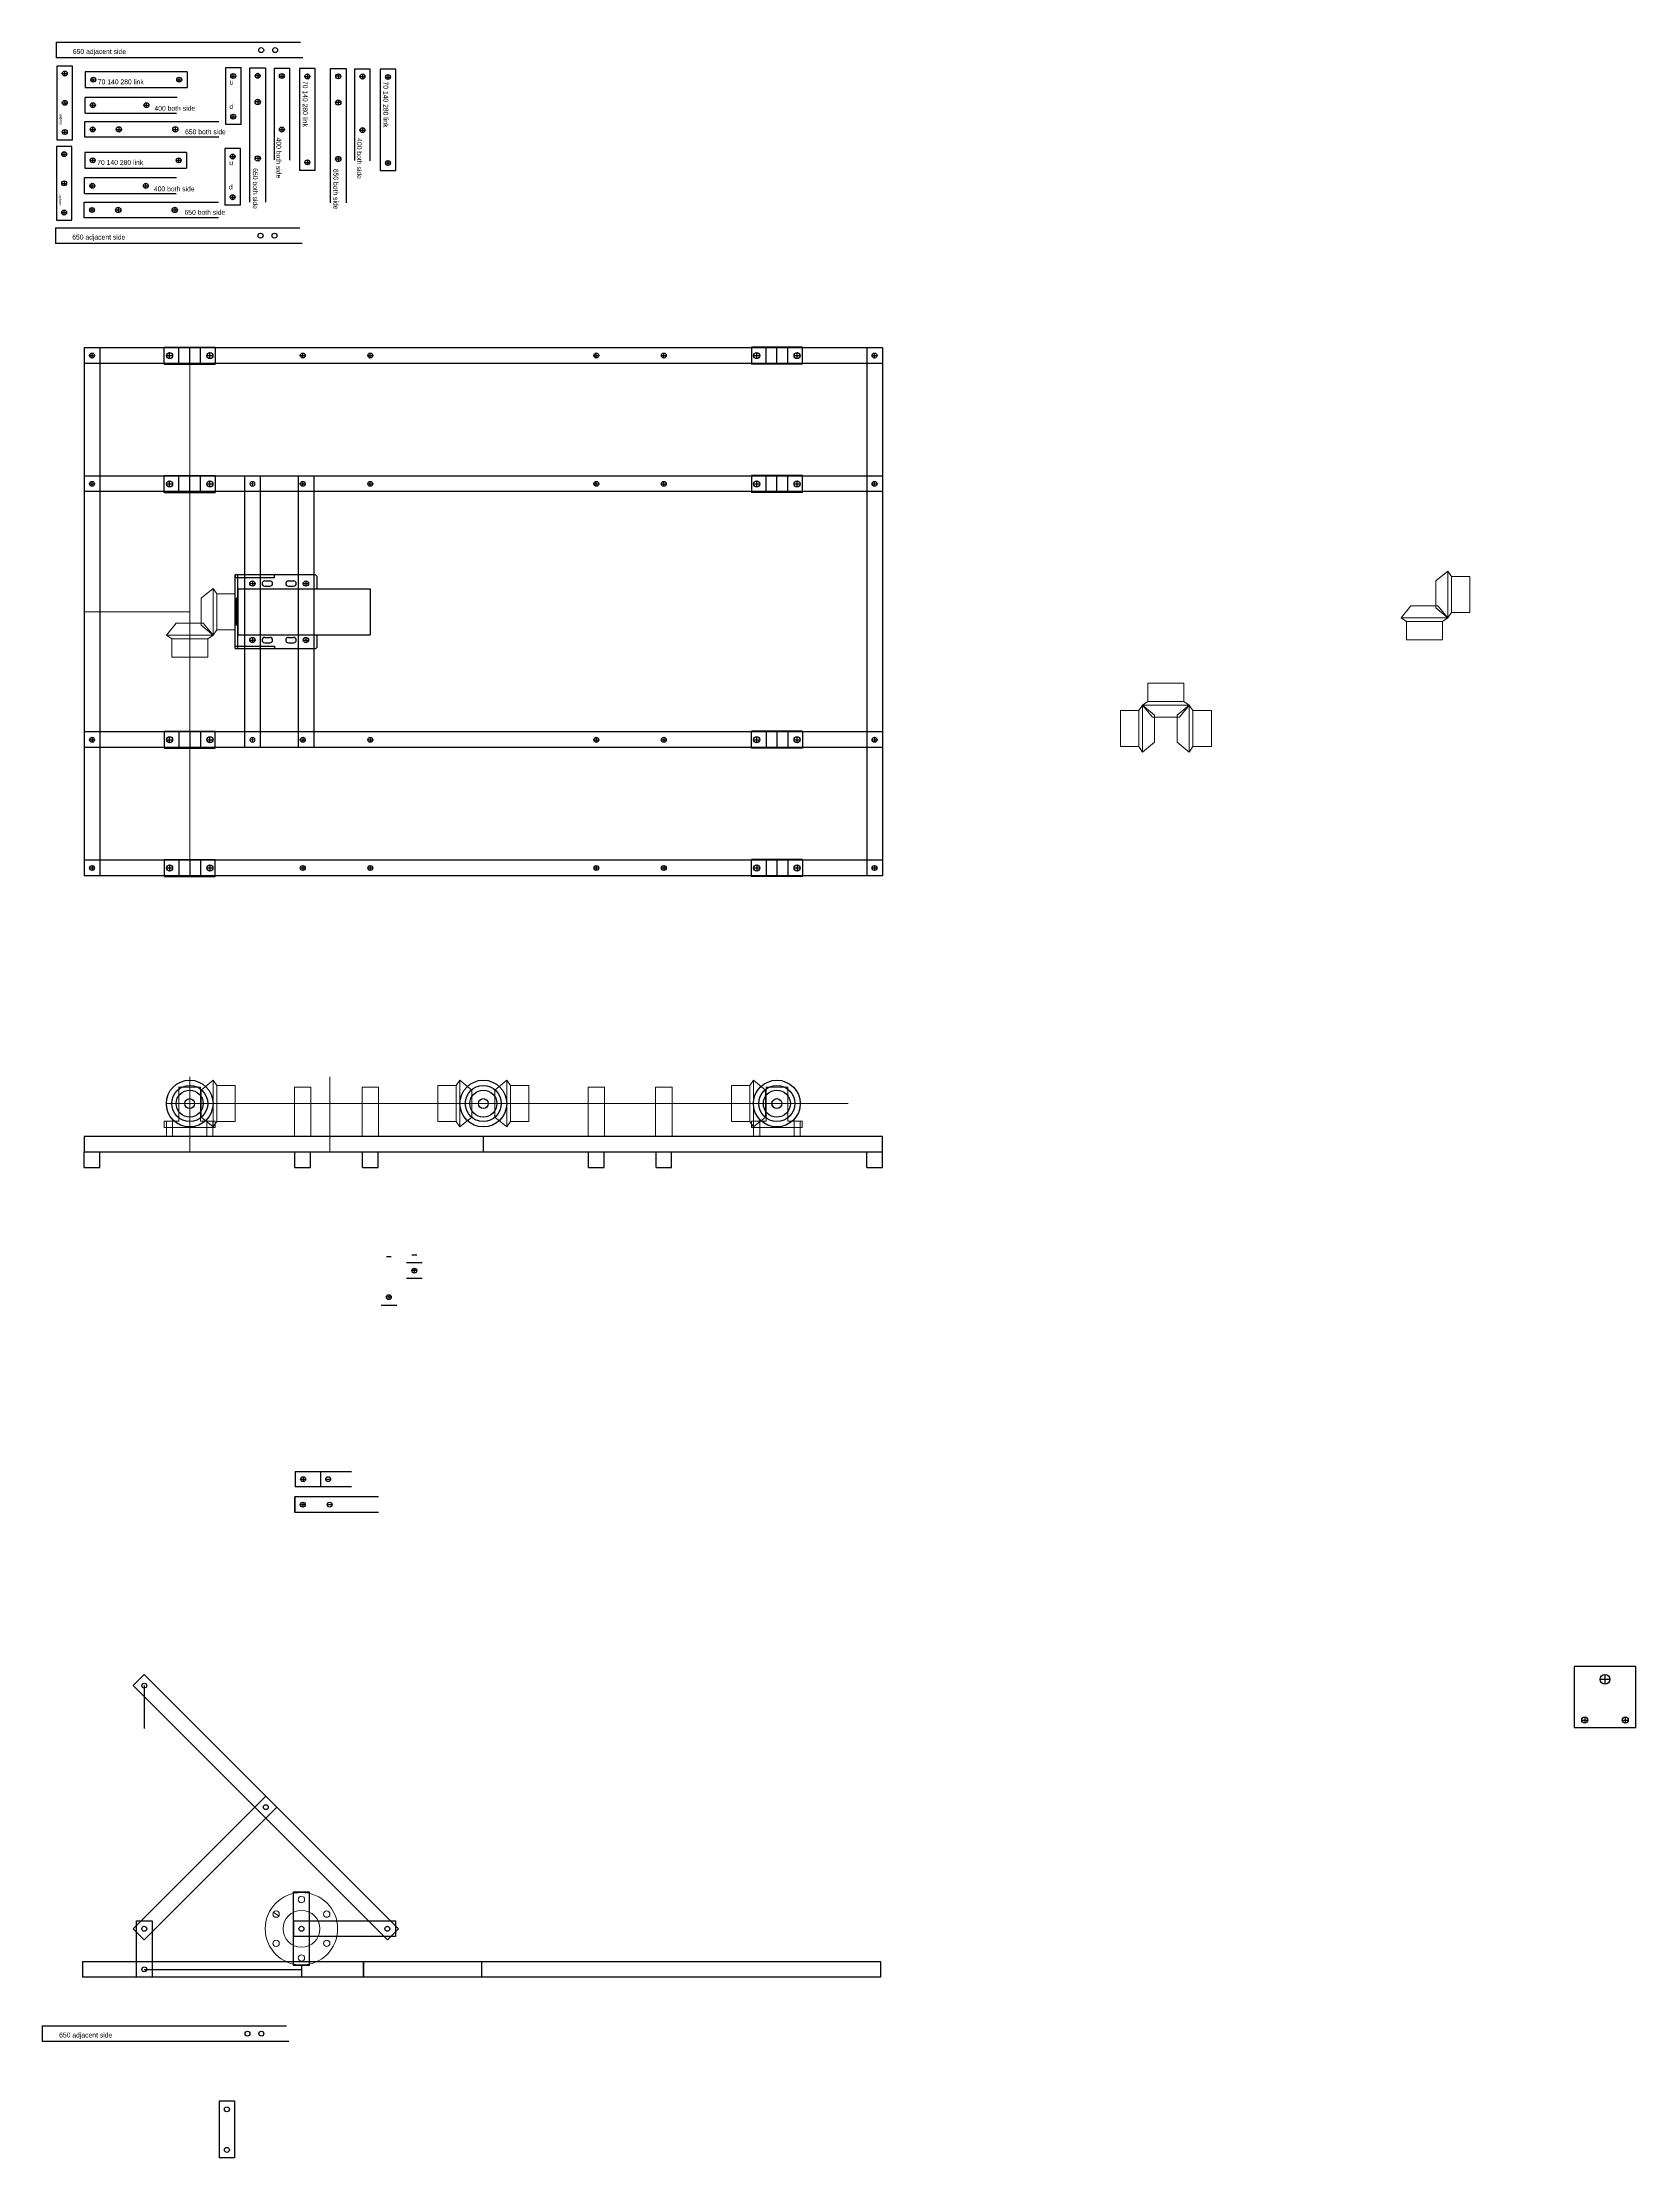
# Model space of a CAD drawing. Header units: millimetres. Extents: x -15418 to 43885, y -27590 to 23052.
# Drawn here: x 5842 to 7139, y 1830 to 3553 of the extents above; entities that cross this region are included whole.
import ezdxf

# ---------------------------------------------------------------- set-up
doc = ezdxf.new("R2010")
doc.units = ezdxf.units.MM
doc.header["$LTSCALE"] = 0.5
doc.layers.get('0').update_dxf_attribs({"lineweight": 5})
doc.layers.get('Defpoints').update_dxf_attribs({"color": 4})
doc.layers.add('Layer1', color=1, linetype='Continuous')
doc.layers.add('Layer2', color=2, linetype='Continuous')
doc.layers.add('Layer5', color=51, linetype='Continuous', lineweight=5)
doc.layers.add('Layer9', color=3, linetype='Continuous', lineweight=5)

msp = doc.modelspace()

# ---------------------------------------------------------------- linework, layer by layer
at = {"transparency": 33554661}
for p, q in [((5961.6301, 2991.0521), (5961.6301, 3303.9021)), ((5961.6301, 3186.7521), (5961.6301, 3193.1021)), ((6439.8301, 3186.7521), (6439.8301, 3193.1021)), ((6986.2585, 3122.1025), (6976.5585, 3114.0525)), ((6986.2585, 3103.0525), (6986.2585, 3122.1025)), ((6989.2585, 3117.7125), (6986.2585, 3122.1025)), ((5980.6801, 3107.9521), (5970.9801, 3099.9021)), ((5980.6801, 3088.9021), (5980.6801, 3107.9521)), ((5983.6801, 3103.5621), (5980.6801, 3107.9521)), ((5983.6801, 3074.2421), (5983.6801, 3103.5621)), ((5983.6801, 3103.5621), (5998.6801, 3103.5621)), ((5998.6801, 3103.5621), (5998.6801, 3074.2421)), ((6976.5585, 3103.0525), (6976.5585, 3114.0525)), ((6976.5585, 3114.0525), (6976.5585, 3092.0525)), ((6986.2585, 3103.0525), (6986.2585, 3084.0025)), ((7004.2585, 3117.7125), (6989.2585, 3117.7125)), ((6989.2585, 3117.7125), (6989.2585, 3088.3925)), ((7004.2585, 3088.3925), (7004.2585, 3117.7125)), ((5875.7301, 3088.9021), (5961.6301, 3088.9021)), ((5961.6301, 3079.5521), (5961.6301, 3098.2521)), ((5970.9801, 3077.9021), (5970.9801, 3099.9021)), ((5980.6801, 3088.9021), (5980.6801, 3069.8521)), ((6948.1585, 3084.0025), (6956.2085, 3093.7025)), ((6967.2085, 3084.0025), (6948.1585, 3084.0025)), ((6952.5485, 3081.0025), (6948.1585, 3084.0025)), ((6978.2085, 3093.7025), (6956.2085, 3093.7025)), ((6967.2085, 3093.7025), (6978.2085, 3093.7025)), ((6967.2085, 3084.0025), (6986.2585, 3084.0025)), ((6986.2585, 3084.0025), (6976.5585, 3092.0525)), ((6986.2585, 3084.0025), (6978.2085, 3093.7025)), ((6981.8685, 3081.0025), (6986.2585, 3084.0025)), ((6989.2585, 3088.3925), (6986.2585, 3084.0025)), ((6989.2585, 3088.3925), (7004.2585, 3088.3925)), ((5942.5801, 3069.8521), (5950.6301, 3079.5521)), ((5961.6301, 3069.8521), (5942.5801, 3069.8521)), ((5946.9701, 3066.8521), (5942.5801, 3069.8521)), ((5976.2901, 3066.8521), (5946.9701, 3066.8521)), ((5946.9701, 3066.8521), (5946.9701, 3051.8521)), ((5972.6301, 3079.5521), (5950.6301, 3079.5521)), ((5961.6301, 3069.8521), (5980.6801, 3069.8521)), ((5980.6801, 3069.8521), (5970.9801, 3077.9021)), ((5980.6801, 3069.8521), (5972.6301, 3079.5521)), ((5976.2901, 3066.8521), (5980.6801, 3069.8521)), ((5976.2901, 3051.8521), (5976.2901, 3066.8521)), ((5983.6801, 3074.2421), (5980.6801, 3069.8521)), ((5998.6801, 3074.2421), (5983.6801, 3074.2421)), ((6981.8685, 3081.0025), (6952.5485, 3081.0025)), ((6952.5485, 3081.0025), (6952.5485, 3066.0025)), ((6981.8685, 3066.0025), (6981.8685, 3081.0025)), ((5946.9701, 3051.8521), (5976.2901, 3051.8521)), ((6952.5485, 3066.0025), (6981.8685, 3066.0025)), ((6741.9605, 3015.7799), (6737.5705, 3012.7799)), ((6741.9605, 3030.7799), (6771.2805, 3030.7799)), ((6741.9605, 3015.7799), (6741.9605, 3030.7799)), ((6771.2805, 3015.7799), (6741.9605, 3015.7799)), ((6771.2805, 3030.7799), (6771.2805, 3015.7799)), ((6771.2805, 3015.7799), (6775.6705, 3012.7799)), ((6719.5705, 3008.3899), (6719.5705, 2979.0699)), ((6734.5705, 3008.3899), (6719.5705, 3008.3899)), ((6734.5705, 3008.3899), (6737.5705, 3012.7799)), ((6734.5705, 2979.0699), (6734.5705, 3008.3899)), ((6756.6205, 3012.7799), (6737.5705, 3012.7799)), ((6737.5705, 3012.7799), (6745.6205, 3003.0799)), ((6737.5705, 2993.7299), (6737.5705, 3012.7799)), ((6737.5705, 3012.7799), (6747.2705, 3004.7299)), ((6767.6205, 3003.0799), (6745.6205, 3003.0799)), ((6747.2705, 2982.7299), (6747.2705, 3004.7299)), ((6756.6205, 3012.7799), (6775.6705, 3012.7799)), ((6756.6205, 3003.0799), (6767.6205, 3003.0799)), ((6775.6705, 3012.7799), (6765.9705, 3004.7299)), ((6765.9705, 2982.7299), (6765.9705, 3004.7299)), ((6775.6705, 3012.7799), (6767.6205, 3003.0799)), ((6775.6705, 2993.7299), (6775.6705, 3012.7799)), ((6778.6705, 3008.3899), (6775.6705, 3012.7799)), ((6778.6705, 2979.0699), (6778.6705, 3008.3899)), ((6778.6705, 3008.3899), (6793.6705, 3008.3899)), ((6793.6705, 3008.3899), (6793.6705, 2979.0699)), ((5961.6301, 2991.0521), (5961.6301, 2873.9021)), ((5961.6301, 2991.0521), (5961.6301, 2984.7021)), ((6439.8301, 2991.0521), (6439.8301, 2984.7021)), ((6737.5705, 2993.7299), (6737.5705, 2974.6799)), ((6737.5705, 2974.6799), (6747.2705, 2982.7299)), ((6747.2705, 2993.7299), (6747.2705, 2982.7299)), ((6765.9705, 2993.7299), (6765.9705, 2982.7299)), ((6775.6705, 2974.6799), (6765.9705, 2982.7299)), ((6775.6705, 2993.7299), (6775.6705, 2974.6799)), ((6719.5705, 2979.0699), (6734.5705, 2979.0699)), ((6734.5705, 2979.0699), (6737.5705, 2974.6799)), ((6778.6705, 2979.0699), (6775.6705, 2974.6799)), ((6793.6705, 2979.0699), (6778.6705, 2979.0699)), ((5961.6301, 2648.9554), (5961.6301, 2710.0914)), ((5980.6801, 2707.4454), (5970.9801, 2699.3954)), ((5980.6801, 2688.3954), (5980.6801, 2707.4454)), ((5983.6801, 2703.0554), (5980.6801, 2707.4454)), ((6075.6301, 2648.9554), (6075.6301, 2710.0914)), ((6178.6801, 2703.0554), (6181.6801, 2707.4454)), ((6181.6801, 2688.3954), (6181.6801, 2707.4454)), ((6181.6801, 2707.4454), (6191.3801, 2699.3954)), ((6219.7801, 2707.4454), (6210.0801, 2699.3954)), ((6219.7801, 2688.3954), (6219.7801, 2707.4454)), ((6222.7801, 2703.0554), (6219.7801, 2707.4454)), ((6417.7478, 2703.0554), (6420.7478, 2707.4454)), ((6420.7478, 2688.3954), (6420.7478, 2707.4454)), ((6420.7478, 2707.4454), (6430.4478, 2699.3954)), ((6497.9965, 2688.3954), (5943.1098, 2688.3954)), ((5970.9801, 2677.3954), (5970.9801, 2699.3954)), ((5970.9801, 2688.3954), (5970.9801, 2677.3954)), ((5980.6801, 2688.3954), (5980.6801, 2669.3454)), ((5983.6801, 2673.7354), (5983.6801, 2703.0554)), ((5983.6801, 2703.0554), (5998.6801, 2703.0554)), ((5998.6801, 2703.0554), (5998.6801, 2673.7354)), ((6163.6801, 2703.0554), (6163.6801, 2673.7354)), ((6178.6801, 2703.0554), (6163.6801, 2703.0554)), ((6178.6801, 2673.7354), (6178.6801, 2703.0554)), ((6181.6801, 2688.3954), (6181.6801, 2669.3454)), ((6191.3801, 2677.3954), (6191.3801, 2699.3954)), ((6210.0801, 2677.3954), (6210.0801, 2699.3954)), ((6210.0801, 2688.3954), (6210.0801, 2677.3954)), ((6219.7801, 2688.3954), (6219.7801, 2669.3454)), ((6222.7801, 2673.7354), (6222.7801, 2703.0554)), ((6222.7801, 2703.0554), (6237.7801, 2703.0554)), ((6237.7801, 2703.0554), (6237.7801, 2673.7354)), ((6402.7478, 2703.0554), (6402.7478, 2673.7354)), ((6417.7478, 2703.0554), (6402.7478, 2703.0554)), ((6417.7478, 2673.7354), (6417.7478, 2703.0554)), ((6420.7478, 2688.3954), (6420.7478, 2669.3454)), ((6430.4478, 2677.3954), (6430.4478, 2699.3954)), ((5942.6801, 2674.0754), (5942.6801, 2661.6554)), ((5947.6801, 2674.0754), (5947.6801, 2661.6554)), ((5980.6801, 2669.3454), (5970.9801, 2677.3954)), ((5975.5801, 2674.0754), (5975.5801, 2661.6554)), ((5980.5801, 2674.0754), (5980.5801, 2661.6554)), ((5983.6801, 2673.7354), (5980.6801, 2669.3454)), ((5998.6801, 2673.7354), (5983.6801, 2673.7354)), ((6163.6801, 2673.7354), (6178.6801, 2673.7354)), ((6178.6801, 2673.7354), (6181.6801, 2669.3454)), ((6181.6801, 2669.3454), (6191.3801, 2677.3954)), ((6219.7801, 2669.3454), (6210.0801, 2677.3954)), ((6222.7801, 2673.7354), (6219.7801, 2669.3454)), ((6237.7801, 2673.7354), (6222.7801, 2673.7354)), ((6402.7478, 2673.7354), (6417.7478, 2673.7354)), ((6417.7478, 2673.7354), (6420.7478, 2669.3454)), ((6420.7478, 2669.3454), (6430.4478, 2677.3954)), ((6420.8801, 2674.0754), (6420.8801, 2661.6554)), ((6425.8801, 2674.0754), (6425.8801, 2661.6554)), ((6453.7801, 2674.0754), (6453.7801, 2661.6554)), ((6458.7801, 2674.0754), (6458.7801, 2661.6554)), ((6029.7325, 2029.5783), (6034.2359, 2026.9783))]:
    msp.add_line(p, q, dxfattribs=at)
for centre, radius in [((6052.5956, 2016.3783), 29.5), ((6052.5956, 2040.1783), 2.6), ((6052.5956, 2040.1783), 2.6), ((6031.9842, 2028.2783), 2.6), ((6052.5956, 2016.3783), 15), ((6073.207, 2028.2783), 2.6), ((6031.9842, 2004.4783), 2.6), ((6073.207, 2004.4783), 2.6), ((6052.5956, 1992.5783), 2.6)]:
    msp.add_circle(centre, radius, dxfattribs=at)
at = {"layer": 'Defpoints', "transparency": 33554661}
for p, q in [((6063.3901, 3118.9021), (5998.6801, 3118.9021)), ((5998.6801, 3058.9021), (5998.6801, 3118.9021)), ((5998.6801, 3118.9021), (5998.6801, 3116.9021)), ((6000.6801, 3058.9021), (6000.6801, 3118.9021)), ((6030.6801, 3116.9021), (6030.6801, 3118.9021)), ((5998.6801, 3116.9021), (6030.6801, 3116.9021)), ((6022.6801, 3114.0521), (6026.9801, 3114.0521)), ((6022.6801, 3109.7521), (6026.9801, 3109.7521)), ((6041.9801, 3114.0521), (6046.2801, 3114.0521)), ((6041.9801, 3109.7521), (6046.2801, 3109.7521)), ((6065.5401, 3107.5521), (6065.5401, 3116.7521)), ((6022.6801, 3068.0521), (6026.9801, 3068.0521)), ((6041.9801, 3068.0521), (6046.2801, 3068.0521)), ((6065.5401, 3061.0521), (6065.5401, 3070.2521)), ((5998.6801, 3058.9021), (5998.6801, 3060.9021)), ((5998.6801, 3060.9021), (6030.6801, 3060.9021)), ((5998.6801, 3058.9021), (6063.3901, 3058.9021)), ((6022.6801, 3063.7521), (6026.9801, 3063.7521)), ((6030.6801, 3060.9021), (6030.6801, 3058.9021)), ((6041.9801, 3063.7521), (6046.2801, 3063.7521)), ((6200.7301, 2661.6554), (6200.7301, 2648.9554))]:
    msp.add_line(p, q, dxfattribs=at)
for centre, radius in [((6012.6801, 3111.9021), 2.15), ((6056.2801, 3111.9021), 2.15), ((6012.6801, 3065.9021), 2.15), ((6056.2801, 3065.9021), 2.15), ((5961.6301, 2688.3954), 19.05), ((6200.7301, 2688.3954), 19.05), ((6439.7978, 2688.3954), 19.05), ((5961.6301, 2688.3954), 14.66), ((5961.6301, 2688.3954), 11), ((5961.6301, 2688.3954), 4), ((6200.7301, 2688.3954), 14.66), ((6200.7301, 2688.3954), 11), ((6200.7301, 2688.3954), 4), ((6439.7978, 2688.3954), 14.66), ((6439.7978, 2688.3954), 11), ((6439.7978, 2688.3954), 4)]:
    msp.add_circle(centre, radius, dxfattribs=at)
for centre, start, end in [((6063.3901, 3116.7521), 0, 90), ((6022.6801, 3111.9021), 90, 270), ((6026.9801, 3111.9021), 270, 90), ((6041.9801, 3111.9021), 90, 270), ((6046.2801, 3111.9021), 270, 90), ((6022.6801, 3065.9021), 90, 270), ((6026.9801, 3065.9021), 270, 90), ((6041.9801, 3065.9021), 90, 270), ((6046.2801, 3065.9021), 270, 90), ((6063.3901, 3061.0521), 270, 0)]:
    msp.add_arc(centre, 2.15, start, end, dxfattribs=at)
at = {"layer": 'Layer1', "transparency": 33554661}
for p, q in [((5852.7649, 3552.6881), (6051.7316, 3552.6881)), ((5852.7649, 3552.6881), (5852.7649, 3539.9881)), ((6053.6763, 3539.9881), (5852.7649, 3539.9881)), ((5866.2093, 3533.37), (5853.5093, 3533.37)), ((5853.5093, 3533.37), (5853.5093, 3473.37)), ((5866.2093, 3473.37), (5866.2093, 3533.37)), ((6003.4305, 3531.7799), (5990.7305, 3531.7799)), ((5990.7305, 3531.7799), (5990.7305, 3485.7799)), ((6003.4305, 3485.7799), (6003.4305, 3531.7799)), ((6010.634, 3422.5455), (6010.634, 3531.7977)), ((6010.634, 3531.7977), (6023.334, 3531.7977)), ((6023.334, 3531.7977), (6023.334, 3422.5455)), ((5857.8593, 3527.17), (5861.8593, 3527.17)), ((5859.8593, 3525.17), (5859.8593, 3529.17)), ((5959.6008, 3528.5686), (5876.6008, 3528.5686)), ((5876.6008, 3528.5686), (5876.6008, 3515.8686)), ((5876.6008, 3515.8686), (5959.6008, 3515.8686)), ((5881.1008, 3522.2186), (5885.1008, 3522.2186)), ((5883.1008, 3520.2186), (5883.1008, 3524.2186)), ((5951.1008, 3522.2186), (5955.1008, 3522.2186)), ((5953.1008, 3520.2186), (5953.1008, 3524.2186)), ((5959.6008, 3528.5686), (5959.6008, 3515.8686)), ((5995.0805, 3525.2199), (5999.0805, 3525.2199)), ((5997.0805, 3523.2199), (5997.0805, 3527.2199)), ((6018.984, 3525.5015), (6014.984, 3525.5015)), ((6016.984, 3527.5015), (6016.984, 3523.5015)), ((6030.3521, 3531.5901), (6030.3521, 3457.0367)), ((6030.3521, 3531.5901), (6043.0521, 3531.5901)), ((6034.6483, 3525.2401), (6038.6483, 3525.2401)), ((6036.6483, 3527.2401), (6036.6483, 3523.2401)), ((6043.0521, 3456.6698), (6043.0521, 3531.5901)), ((6051.1086, 3531.4), (6051.1086, 3448.4)), ((6063.8086, 3531.4), (6051.1086, 3531.4)), ((6055.4586, 3524.9), (6059.4586, 3524.9)), ((6057.4586, 3526.9), (6057.4586, 3522.9)), ((6063.8086, 3448.4), (6063.8086, 3531.4)), ((6076.2351, 3422.0725), (6076.2351, 3531.3248)), ((6076.2351, 3531.3248), (6088.9351, 3531.3248)), ((6084.5851, 3525.0286), (6080.5851, 3525.0286)), ((6082.5851, 3527.0286), (6082.5851, 3523.0286)), ((6088.9351, 3531.3248), (6088.9351, 3422.0725)), ((6095.9532, 3531.1172), (6095.9532, 3456.5638)), ((6095.9532, 3531.1172), (6108.6532, 3531.1172)), ((6100.2495, 3524.7672), (6104.2495, 3524.7672)), ((6102.2495, 3526.7672), (6102.2495, 3522.7672)), ((6108.6532, 3456.1969), (6108.6532, 3531.1172)), ((6116.7098, 3530.9271), (6116.7098, 3447.9271)), ((6129.4098, 3530.9271), (6116.7098, 3530.9271)), ((6121.0598, 3524.4271), (6125.0598, 3524.4271)), ((6123.0598, 3526.4271), (6123.0598, 3522.4271)), ((6129.4098, 3447.9271), (6129.4098, 3530.9271)), ((5857.8593, 3503.4238), (5861.8593, 3503.4238)), ((5859.8593, 3505.4238), (5859.8593, 3501.4238)), ((5951.331, 3507.8121), (5876.4107, 3507.8121)), ((5876.4107, 3495.1121), (5876.4107, 3507.8121)), ((5880.7607, 3501.4084), (5884.7607, 3501.4084)), ((5882.7607, 3499.4084), (5882.7607, 3503.4084)), ((5924.3607, 3501.4621), (5928.3607, 3501.4621)), ((5926.3607, 3499.4621), (5926.3607, 3503.4621)), ((6018.984, 3504.0977), (6014.984, 3504.0977)), ((6016.984, 3506.0977), (6016.984, 3502.0977)), ((6084.5851, 3503.6248), (6080.5851, 3503.6248)), ((6082.5851, 3505.6248), (6082.5851, 3501.6248)), ((5859.8593, 3477.57), (5859.8593, 3481.57)), ((5876.203, 3488.094), (5985.4553, 3488.094)), ((5876.203, 3475.394), (5876.203, 3488.094)), ((5876.4107, 3495.1121), (5950.9641, 3495.1121)), ((5880.4993, 3481.744), (5884.4993, 3481.744)), ((5882.4993, 3483.744), (5882.4993, 3479.744)), ((5901.903, 3481.744), (5905.903, 3481.744)), ((5903.903, 3483.744), (5903.903, 3479.744)), ((5947.903, 3481.744), (5951.903, 3481.744)), ((5949.903, 3483.744), (5949.903, 3479.744)), ((6003.4305, 3485.7799), (5990.7305, 3485.7799)), ((5995.0805, 3492.1299), (5999.0805, 3492.1299)), ((5997.0805, 3490.1299), (5997.0805, 3494.1299)), ((6034.7021, 3481.6401), (6038.7021, 3481.6401)), ((6036.7021, 3483.6401), (6036.7021, 3479.6401)), ((6100.3032, 3481.1672), (6104.3032, 3481.1672)), ((6102.3032, 3483.1672), (6102.3032, 3479.1672)), ((5865.7364, 3467.7689), (5853.0364, 3467.7689)), ((5853.0364, 3467.7689), (5853.0364, 3407.7689)), ((5853.5093, 3473.37), (5866.2093, 3473.37)), ((5857.8593, 3479.57), (5861.8593, 3479.57)), ((5859.3864, 3459.5689), (5859.3864, 3463.5689)), ((5865.7364, 3407.7689), (5865.7364, 3467.7689)), ((5959.1279, 3462.9675), (5876.1279, 3462.9675)), ((5876.1279, 3462.9675), (5876.1279, 3450.2675)), ((5985.4553, 3475.394), (5876.203, 3475.394)), ((5959.1279, 3462.9675), (5959.1279, 3450.2675)), ((6002.9576, 3466.1788), (5990.2576, 3466.1788)), ((5990.2576, 3466.1788), (5990.2576, 3420.1788)), ((6002.9576, 3420.1788), (6002.9576, 3466.1788)), ((5857.3864, 3461.5689), (5861.3864, 3461.5689)), ((5876.1279, 3450.2675), (5959.1279, 3450.2675)), ((5880.6279, 3456.6175), (5884.6279, 3456.6175)), ((5882.6279, 3454.6175), (5882.6279, 3458.6175)), ((5950.6279, 3456.6175), (5954.6279, 3456.6175)), ((5952.6279, 3454.6175), (5952.6279, 3458.6175)), ((5994.6076, 3459.6188), (5998.6076, 3459.6188)), ((5996.6076, 3457.6188), (5996.6076, 3461.6188)), ((6018.984, 3458.0977), (6014.984, 3458.0977)), ((6016.984, 3460.0977), (6016.984, 3456.0977)), ((6063.8086, 3448.4), (6051.1086, 3448.4)), ((6055.4586, 3454.9), (6059.4586, 3454.9)), ((6057.4586, 3456.9), (6057.4586, 3452.9)), ((6084.5851, 3457.6248), (6080.5851, 3457.6248)), ((6082.5851, 3459.6248), (6082.5851, 3455.6248)), ((6129.4098, 3447.9271), (6116.7098, 3447.9271)), ((6121.0598, 3454.4271), (6125.0598, 3454.4271)), ((6123.0598, 3456.4271), (6123.0598, 3452.4271)), ((5857.3864, 3437.8226), (5861.3864, 3437.8226)), ((5859.3864, 3439.8226), (5859.3864, 3435.8226)), ((5950.8581, 3442.211), (5875.9378, 3442.211)), ((5875.9378, 3429.511), (5875.9378, 3442.211)), ((5875.9378, 3429.511), (5950.4912, 3429.511)), ((5880.2878, 3435.8072), (5884.2878, 3435.8072)), ((5882.2878, 3433.8072), (5882.2878, 3437.8072)), ((5923.8878, 3435.861), (5927.8878, 3435.861)), ((5925.8878, 3433.861), (5925.8878, 3437.861)), ((5996.6076, 3424.5288), (5996.6076, 3428.5288)), ((5857.3864, 3413.9689), (5861.3864, 3413.9689)), ((5859.3864, 3411.9689), (5859.3864, 3415.9689)), ((5875.7301, 3422.4928), (5984.9824, 3422.4928)), ((5875.7301, 3409.7928), (5875.7301, 3422.4928)), ((5880.0264, 3416.1428), (5884.0264, 3416.1428)), ((5882.0264, 3418.1428), (5882.0264, 3414.1428)), ((5901.4301, 3416.1428), (5905.4301, 3416.1428)), ((5903.4301, 3418.1428), (5903.4301, 3414.1428)), ((5947.4301, 3416.1428), (5951.4301, 3416.1428)), ((5949.4301, 3418.1428), (5949.4301, 3414.1428)), ((6002.9576, 3420.1788), (5990.2576, 3420.1788)), ((5994.6076, 3426.5288), (5998.6076, 3426.5288)), ((5852.2071, 3401.5195), (6051.1738, 3401.5195)), ((5852.2071, 3401.5195), (5852.2071, 3388.8195)), ((5853.0364, 3407.7689), (5865.7364, 3407.7689)), ((5984.9824, 3409.7928), (5875.7301, 3409.7928)), ((6053.1185, 3388.8195), (5852.2071, 3388.8195)), ((5961.6301, 3290.6321), (5961.6301, 3304.4721)), ((6439.8301, 3290.6321), (6439.8301, 3304.4721)), ((5961.6301, 3186.1821), (5961.6301, 3200.0221)), ((6439.8301, 3186.1821), (6439.8301, 3200.0221)), ((6000.6801, 3107.5521), (6000.6801, 3070.2521)), ((6000.6801, 3107.5521), (6108.4801, 3107.5521)), ((6108.4801, 3107.5521), (6108.4801, 3070.2521)), ((6000.6801, 3099.9021), (5999.3801, 3099.9021)), ((5999.3801, 3099.9021), (5999.3801, 3077.9021)), ((6000.6801, 3092.9021), (5999.3801, 3092.9021)), ((6000.6801, 3088.9021), (5999.3801, 3088.9021)), ((6000.6801, 3084.9021), (5999.3801, 3084.9021)), ((6000.6801, 3077.9021), (5999.3801, 3077.9021)), ((6000.6801, 3070.2521), (6108.4801, 3070.2521)), ((5961.6301, 2991.6221), (5961.6301, 2977.7821)), ((6439.8301, 2991.6221), (6439.8301, 2977.7821)), ((5961.6301, 2887.1721), (5961.6301, 2873.3321)), ((6439.8301, 2887.1721), (6439.8301, 2873.3321)), ((6121.8199, 2563.778), (6125.8199, 2563.778)), ((6150.8958, 2558.7004), (6138.1958, 2558.7004)), ((6146.5458, 2565.0504), (6142.5458, 2565.0504)), ((6146.5458, 2552.3504), (6142.5458, 2552.3504)), ((6144.5458, 2554.3504), (6144.5458, 2550.3504)), ((6123.8199, 2532.728), (6123.8199, 2528.728)), ((6150.8958, 2546.0004), (6138.1958, 2546.0004)), ((6130.1699, 2524.078), (6117.4699, 2524.078)), ((6125.8199, 2530.728), (6121.8199, 2530.728)), ((6047.4078, 2388.8437), (6093.4078, 2388.8437)), ((6047.4078, 2388.8437), (6047.4078, 2376.1437)), ((6051.9678, 2382.4937), (6055.9678, 2382.4937)), ((6053.9678, 2384.4937), (6053.9678, 2380.4937)), ((6068.0078, 2388.8437), (6068.0078, 2376.1437)), ((6072.3578, 2382.4937), (6076.3578, 2382.4937)), ((6115.3301, 2368.1178), (6047.3301, 2368.1178)), ((6047.3301, 2368.1178), (6047.3301, 2355.4178)), ((6047.3301, 2355.4178), (6047.3301, 2368.1178)), ((6093.4078, 2376.1437), (6047.4078, 2376.1437)), ((6051.6801, 2361.7678), (6055.6801, 2361.7678)), ((6053.6801, 2363.7678), (6053.6801, 2359.7678)), ((6073.6301, 2361.7678), (6077.6301, 2361.7678)), ((6115.3301, 2355.4178), (6047.3301, 2355.4178)), ((7089.2786, 2230.0166), (7089.2786, 2180.0166)), ((7139.2786, 2230.0166), (7089.2786, 2230.0166)), ((7114.2786, 2223.4566), (7114.2786, 2215.4566)), ((7139.2786, 2180.0166), (7139.2786, 2230.0166)), ((7088.8792, 2218.945), (7089.2786, 2218.9491)), ((7118.2786, 2219.4566), (7110.2786, 2219.4566)), ((7097.8286, 2188.3666), (7097.8286, 2184.3666)), ((7130.7286, 2188.3666), (7130.7286, 2184.3666)), ((7139.2786, 2180.0166), (7089.2786, 2180.0166)), ((7095.8286, 2186.3666), (7099.8286, 2186.3666)), ((7128.7286, 2186.3666), (7132.7286, 2186.3666)), ((6031.9842, 2028.2783), (6031.9842, 2028.2783)), ((6031.9842, 2004.4783), (6031.9842, 2004.4783))]:
    msp.add_line(p, q, dxfattribs=at)
for centre, radius in [((6019.8749, 3546.3381), 2), ((6031.1948, 3546.3381), 2), ((5859.8593, 3527.2238), 2), ((5883.1008, 3522.2186), 2), ((5953.1008, 3522.2186), 2), ((5997.0805, 3525.2199), 2), ((6016.984, 3525.4477), 2), ((6036.7021, 3525.2401), 2), ((6057.4586, 3524.9), 2), ((6082.5851, 3524.9748), 2), ((6102.3032, 3524.7672), 2), ((6123.0598, 3524.4271), 2), ((5859.8593, 3503.4238), 2), ((5882.7607, 3501.4621), 2), ((5926.3607, 3501.4621), 2), ((6016.984, 3504.0977), 2.15), ((6082.5851, 3503.6248), 2.15), ((5859.8593, 3479.6238), 2), ((5882.553, 3481.744), 2), ((5903.903, 3481.744), 2.15), ((5949.903, 3481.744), 2.15), ((5997.0805, 3492.1299), 2), ((6036.7021, 3481.6401), 2), ((6102.3032, 3481.1672), 2), ((5859.3864, 3461.6226), 2), ((5882.6279, 3456.6175), 2), ((5952.6279, 3456.6175), 2), ((5996.6076, 3459.6188), 2), ((6016.984, 3458.0977), 2.15), ((6057.4586, 3454.9), 2), ((6082.5851, 3457.6248), 2.15), ((6123.0598, 3454.4271), 2), ((5859.3864, 3437.8226), 2), ((5882.2878, 3435.861), 2), ((5925.8878, 3435.861), 2), ((5996.6076, 3426.5288), 2), ((5859.3864, 3414.0226), 2), ((5882.0801, 3416.1428), 2), ((5903.4301, 3416.1428), 2.15), ((5949.4301, 3416.1428), 2.15), ((6019.3171, 3395.1695), 2), ((6030.637, 3395.1695), 2), ((6144.5458, 2552.3504), 2), ((6123.8199, 2530.728), 2), ((6053.9678, 2382.4937), 2), ((6074.3578, 2382.4937), 2), ((6053.6801, 2361.7678), 2), ((6075.6301, 2361.7678), 2), ((7114.2786, 2219.4566), 4), ((7097.8286, 2186.3666), 2.5), ((7130.7286, 2186.3666), 2.5)]:
    msp.add_circle(centre, radius, dxfattribs=at)
at = {"layer": 'Layer2', "transparency": 33554661}
for p, q in [((5875.7301, 3303.9021), (5875.7301, 2873.9021)), ((6525.7301, 3303.9021), (5875.7301, 3303.9021)), ((6525.7301, 3291.2021), (5875.7301, 3291.2021)), ((5880.0801, 3297.5521), (5884.0801, 3297.5521)), ((5882.0801, 3295.5521), (5882.0801, 3299.5521)), ((5888.4301, 3303.9021), (5888.4301, 2873.9021)), ((5940.8801, 3290.6321), (5940.8801, 3304.4721)), ((5940.8801, 3304.4721), (5982.3801, 3304.4721)), ((5940.8801, 3290.6321), (5982.3801, 3290.6321)), ((5940.8801, 3290.6321), (5949.7101, 3290.6321)), ((5943.1801, 3297.5521), (5947.1801, 3297.5521)), ((5945.1801, 3295.5521), (5945.1801, 3299.5521)), ((5952.8001, 3290.6321), (5952.8001, 3304.4721)), ((5961.6301, 3291.2021), (5961.6301, 3303.9021)), ((5970.4601, 3290.6321), (5970.4601, 3304.4721)), ((5976.0801, 3297.5521), (5980.0801, 3297.5521)), ((5978.0801, 3295.5521), (5978.0801, 3299.5521)), ((5982.3801, 3304.4721), (5982.3801, 3290.6321)), ((6051.6801, 3297.5521), (6055.6801, 3297.5521)), ((6053.6801, 3295.5521), (6053.6801, 3299.5521)), ((6106.6801, 3297.5521), (6110.6801, 3297.5521)), ((6108.6801, 3295.5521), (6108.6801, 3299.5521)), ((6290.7801, 3297.5521), (6294.7801, 3297.5521)), ((6292.7801, 3295.5521), (6292.7801, 3299.5521)), ((6345.7801, 3297.5521), (6349.7801, 3297.5521)), ((6347.7801, 3295.5521), (6347.7801, 3299.5521)), ((6460.5801, 3304.4721), (6419.0801, 3304.4721)), ((6419.0801, 3304.4721), (6419.0801, 3290.6321)), ((6460.5801, 3290.6321), (6419.0801, 3290.6321)), ((6421.3801, 3297.5521), (6425.3801, 3297.5521)), ((6423.3801, 3295.5521), (6423.3801, 3299.5521)), ((6431.0001, 3290.6321), (6431.0001, 3304.4721)), ((6439.8301, 3291.2021), (6439.8301, 3303.9021)), ((6448.6601, 3290.6321), (6448.6601, 3304.4721)), ((6460.5801, 3290.6321), (6451.7501, 3290.6321)), ((6454.2801, 3297.5521), (6458.2801, 3297.5521)), ((6456.2801, 3295.5521), (6456.2801, 3299.5521)), ((6460.5801, 3290.6321), (6460.5801, 3304.4721)), ((6513.0301, 3303.9021), (6513.0301, 2873.9021)), ((6517.3801, 3297.5521), (6521.3801, 3297.5521)), ((6519.3801, 3295.5521), (6519.3801, 3299.5521)), ((6525.7301, 3303.9021), (6525.7301, 2873.9021)), ((6525.7301, 3199.4521), (5875.7301, 3199.4521)), ((5880.0801, 3193.1021), (5884.0801, 3193.1021)), ((5882.0801, 3191.1021), (5882.0801, 3195.1021)), ((5940.8801, 3186.1821), (5940.8801, 3200.0221)), ((5940.8801, 3200.0221), (5982.3801, 3200.0221)), ((5943.1801, 3193.1021), (5947.1801, 3193.1021)), ((5945.1801, 3191.1021), (5945.1801, 3195.1021)), ((5952.8001, 3186.1821), (5952.8001, 3200.0221)), ((5961.6301, 3186.7521), (5961.6301, 3199.4521)), ((5970.4601, 3186.1821), (5970.4601, 3200.0221)), ((5976.0801, 3193.1021), (5980.0801, 3193.1021)), ((5978.0801, 3191.1021), (5978.0801, 3195.1021)), ((5982.3801, 3200.0221), (5982.3801, 3186.1821)), ((6006.3301, 3199.4521), (6006.3301, 2978.3521)), ((6019.0301, 3199.4521), (6019.0301, 2978.3521)), ((6049.9301, 3199.4521), (6049.9301, 2978.3521)), ((6051.6801, 3193.1021), (6055.6801, 3193.1021)), ((6053.6801, 3191.1021), (6053.6801, 3195.1021)), ((6062.6301, 3199.4521), (6062.6301, 2978.3521)), ((6106.6801, 3193.1021), (6110.6801, 3193.1021)), ((6108.6801, 3191.1021), (6108.6801, 3195.1021)), ((6290.7801, 3193.1021), (6294.7801, 3193.1021)), ((6292.7801, 3191.1021), (6292.7801, 3195.1021)), ((6345.7801, 3193.1021), (6349.7801, 3193.1021)), ((6347.7801, 3191.1021), (6347.7801, 3195.1021)), ((6460.5801, 3200.0221), (6419.0801, 3200.0221)), ((6419.0801, 3200.0221), (6419.0801, 3186.1821)), ((6421.3801, 3193.1021), (6425.3801, 3193.1021)), ((6423.3801, 3191.1021), (6423.3801, 3195.1021)), ((6431.0001, 3186.1821), (6431.0001, 3200.0221)), ((6439.8301, 3186.7521), (6439.8301, 3199.4521)), ((6448.6601, 3186.1821), (6448.6601, 3200.0221)), ((6454.2801, 3193.1021), (6458.2801, 3193.1021)), ((6456.2801, 3191.1021), (6456.2801, 3195.1021)), ((6460.5801, 3186.1821), (6460.5801, 3200.0221)), ((6517.3801, 3193.1021), (6521.3801, 3193.1021)), ((6519.3801, 3191.1021), (6519.3801, 3195.1021)), ((6525.7301, 3186.7521), (5875.7301, 3186.7521)), ((5940.8801, 3186.1821), (5982.3801, 3186.1821)), ((5940.8801, 3186.1821), (5949.7101, 3186.1821)), ((6460.5801, 3186.1821), (6419.0801, 3186.1821)), ((6460.5801, 3186.1821), (6451.7501, 3186.1821)), ((6010.6801, 3111.9021), (6014.6801, 3111.9021)), ((6012.6801, 3113.9021), (6012.6801, 3109.9021)), ((6054.2801, 3111.9021), (6058.2801, 3111.9021)), ((6056.2801, 3113.9021), (6056.2801, 3109.9021)), ((6012.6801, 3067.9021), (6012.6801, 3063.9021)), ((6056.2801, 3067.9021), (6056.2801, 3063.9021)), ((6010.6801, 3065.9021), (6014.6801, 3065.9021)), ((6054.2801, 3065.9021), (6058.2801, 3065.9021)), ((6525.7301, 2991.0521), (5875.7301, 2991.0521)), ((5880.0801, 2984.7021), (5884.0801, 2984.7021)), ((5882.0801, 2986.7021), (5882.0801, 2982.7021)), ((5940.8801, 2991.6221), (5982.3801, 2991.6221)), ((5940.8801, 2991.6221), (5940.8801, 2977.7821)), ((5940.8801, 2991.6221), (5949.7101, 2991.6221)), ((5943.1801, 2984.7021), (5947.1801, 2984.7021)), ((5945.1801, 2982.7021), (5945.1801, 2986.7021)), ((5952.8001, 2991.6221), (5952.8001, 2977.7821)), ((5961.6301, 2991.0521), (5961.6301, 2978.3521)), ((5970.4601, 2991.6221), (5970.4601, 2977.7821)), ((5976.0801, 2984.7021), (5980.0801, 2984.7021)), ((5978.0801, 2982.7021), (5978.0801, 2986.7021)), ((5982.3801, 2977.7821), (5982.3801, 2991.6221)), ((6051.6801, 2984.7021), (6055.6801, 2984.7021)), ((6053.6801, 2986.7021), (6053.6801, 2982.7021)), ((6106.6801, 2984.7021), (6110.6801, 2984.7021)), ((6108.6801, 2986.7021), (6108.6801, 2982.7021)), ((6290.7801, 2984.7021), (6294.7801, 2984.7021)), ((6292.7801, 2986.7021), (6292.7801, 2982.7021)), ((6345.7801, 2984.7021), (6349.7801, 2984.7021)), ((6347.7801, 2986.7021), (6347.7801, 2982.7021)), ((6460.5801, 2991.6221), (6419.0801, 2991.6221)), ((6419.0801, 2977.7821), (6419.0801, 2991.6221)), ((6421.3801, 2984.7021), (6425.3801, 2984.7021)), ((6423.3801, 2982.7021), (6423.3801, 2986.7021)), ((6431.0001, 2991.6221), (6431.0001, 2977.7821)), ((6439.8301, 2991.0521), (6439.8301, 2978.3521)), ((6448.6601, 2991.6221), (6448.6601, 2977.7821)), ((6460.5801, 2991.6221), (6451.7501, 2991.6221)), ((6454.2801, 2984.7021), (6458.2801, 2984.7021)), ((6456.2801, 2982.7021), (6456.2801, 2986.7021)), ((6460.5801, 2991.6221), (6460.5801, 2977.7821)), ((6517.3801, 2984.7021), (6521.3801, 2984.7021)), ((6519.3801, 2986.7021), (6519.3801, 2982.7021)), ((6525.7301, 2978.3521), (5875.7301, 2978.3521)), ((5940.8801, 2977.7821), (5982.3801, 2977.7821)), ((6460.5801, 2977.7821), (6419.0801, 2977.7821)), ((6525.7301, 2886.6021), (5875.7301, 2886.6021)), ((5880.0801, 2880.2521), (5884.0801, 2880.2521)), ((5882.0801, 2882.2521), (5882.0801, 2878.2521)), ((5940.8801, 2887.1721), (5982.3801, 2887.1721)), ((5940.8801, 2887.1721), (5940.8801, 2873.3321)), ((5940.8801, 2887.1721), (5949.7101, 2887.1721)), ((5943.1801, 2880.2521), (5947.1801, 2880.2521)), ((5945.1801, 2882.2521), (5945.1801, 2878.2521)), ((5952.8001, 2887.1721), (5952.8001, 2873.3321)), ((5961.6301, 2886.6021), (5961.6301, 2873.9021)), ((5970.4601, 2887.1721), (5970.4601, 2873.3321)), ((5976.0801, 2880.2521), (5980.0801, 2880.2521)), ((5978.0801, 2882.2521), (5978.0801, 2878.2521)), ((5982.3801, 2873.3321), (5982.3801, 2887.1721)), ((6051.6801, 2880.2521), (6055.6801, 2880.2521)), ((6053.6801, 2882.2521), (6053.6801, 2878.2521)), ((6106.6801, 2880.2521), (6110.6801, 2880.2521)), ((6108.6801, 2882.2521), (6108.6801, 2878.2521)), ((6290.7801, 2880.2521), (6294.7801, 2880.2521)), ((6292.7801, 2882.2521), (6292.7801, 2878.2521)), ((6345.7801, 2880.2521), (6349.7801, 2880.2521)), ((6347.7801, 2882.2521), (6347.7801, 2878.2521)), ((6460.5801, 2887.1721), (6419.0801, 2887.1721)), ((6419.0801, 2873.3321), (6419.0801, 2887.1721)), ((6421.3801, 2880.2521), (6425.3801, 2880.2521)), ((6423.3801, 2882.2521), (6423.3801, 2878.2521)), ((6431.0001, 2887.1721), (6431.0001, 2873.3321)), ((6439.8301, 2886.6021), (6439.8301, 2873.9021)), ((6448.6601, 2887.1721), (6448.6601, 2873.3321)), ((6460.5801, 2887.1721), (6451.7501, 2887.1721)), ((6454.2801, 2880.2521), (6458.2801, 2880.2521)), ((6456.2801, 2882.2521), (6456.2801, 2878.2521)), ((6460.5801, 2887.1721), (6460.5801, 2873.3321)), ((6517.3801, 2880.2521), (6521.3801, 2880.2521)), ((6519.3801, 2882.2521), (6519.3801, 2878.2521)), ((6525.7301, 2873.9021), (5875.7301, 2873.9021)), ((5940.8801, 2873.3321), (5982.3801, 2873.3321)), ((6460.5801, 2873.3321), (6419.0801, 2873.3321)), ((6525.7301, 2661.6554), (5875.7301, 2661.6554)), ((5875.7301, 2661.6554), (5875.7301, 2648.9554)), ((6525.7301, 2648.9554), (6525.7301, 2661.6554)), ((5875.7301, 2636.2554), (5875.7301, 2648.9554)), ((6525.7301, 2648.9554), (5875.7301, 2648.9554)), ((5875.7301, 2636.2554), (5888.4301, 2636.2554)), ((5888.4301, 2636.2554), (5888.4301, 2648.9554)), ((6047.3301, 2636.2554), (6047.3301, 2648.9554)), ((6047.3301, 2636.2554), (6060.0301, 2636.2554)), ((6060.0301, 2636.2554), (6060.0301, 2648.9554)), ((6102.3301, 2636.2554), (6102.3301, 2648.9554)), ((6102.3301, 2636.2554), (6115.0301, 2636.2554)), ((6115.0301, 2636.2554), (6115.0301, 2648.9554)), ((6286.4301, 2636.2554), (6286.4301, 2648.9554)), ((6286.4301, 2636.2554), (6299.1301, 2636.2554)), ((6299.1301, 2636.2554), (6299.1301, 2648.9554)), ((6341.4301, 2636.2554), (6341.4301, 2648.9554)), ((6341.4301, 2636.2554), (6354.1301, 2636.2554)), ((6354.1301, 2636.2554), (6354.1301, 2648.9554)), ((6513.0301, 2636.2554), (6513.0301, 2648.9554)), ((6513.0301, 2636.2554), (6525.7301, 2636.2554)), ((6525.7301, 2636.2554), (6525.7301, 2648.9554)), ((5924.4996, 2223.4545), (5915.5194, 2214.4743)), ((6131.6819, 2016.2722), (5924.4996, 2223.4545)), ((5915.5194, 2214.4743), (6122.7017, 2007.292)), ((5924.6057, 2214.3682), (5924.6057, 2179.4443)), ((5915.5194, 2016.2722), (6023.7067, 2124.4596)), ((6032.687, 2115.4793), (6023.7067, 2124.4596)), ((6032.687, 2115.4793), (5924.4996, 2007.292)), ((6046.2456, 1986.3783), (6046.2456, 2046.3783)), ((6046.2456, 2046.3783), (6058.9456, 2046.3783)), ((6058.9456, 2046.3783), (6058.9456, 1986.3783)), ((5924.4996, 2007.292), (5915.5194, 2016.2722)), ((5918.2557, 1976.9383), (5918.2557, 2022.9383)), ((5918.2557, 2022.9383), (5930.9557, 2022.9383)), ((5930.9557, 2022.9383), (5930.9557, 1976.9383)), ((6046.0956, 2022.7283), (6129.0956, 2022.7283)), ((6046.0956, 2022.7283), (6046.0956, 2010.0283)), ((6122.7017, 2007.292), (6131.6819, 2016.2722)), ((6129.0956, 2022.7283), (6129.0956, 2010.0283)), ((5929.0958, 2011.8882), (5924.4996, 2007.292)), ((6129.0956, 2010.0283), (6046.0956, 2010.0283)), ((5874.1657, 1989.6383), (6524.1657, 1989.6383)), ((5874.1657, 1989.6383), (5874.1657, 1976.9383)), ((5924.6057, 1983.2883), (6052.5956, 1983.2883)), ((6058.9456, 1986.3783), (6046.2456, 1986.3783)), ((6052.5956, 1986.3783), (6052.5956, 1976.9383)), ((6103.0356, 1976.9383), (6103.0356, 1989.6383)), ((6103.0356, 1989.6383), (6103.0356, 1976.9383)), ((6199.1657, 1989.6383), (6199.1657, 1976.9383)), ((6524.1657, 1989.6383), (6524.1657, 1976.9383)), ((6524.1657, 1976.9383), (5874.1657, 1976.9383)), ((6103.0356, 1976.9383), (6090.3356, 1976.9383)), ((5841.564, 1937.2775), (6040.5307, 1937.2775)), ((5841.564, 1937.2775), (5841.564, 1924.5775)), ((6042.4754, 1924.5775), (5841.564, 1924.5775)), ((5998.2664, 1875.9225), (5985.5664, 1875.9225)), ((5985.5664, 1875.9225), (5985.5664, 1829.9225)), ((5998.2664, 1829.9225), (5998.2664, 1875.9225)), ((5998.2664, 1829.9225), (5985.5664, 1829.9225))]:
    msp.add_line(p, q, dxfattribs=at)
for centre, radius in [((5882.0801, 3297.5521), 2), ((5945.1801, 3297.5521), 2.5), ((5978.0801, 3297.5521), 2.5), ((6053.6801, 3297.5521), 2), ((6108.6801, 3297.5521), 2), ((6292.7801, 3297.5521), 2), ((6347.7801, 3297.5521), 2), ((6423.3801, 3297.5521), 2.5), ((6456.2801, 3297.5521), 2.5), ((6519.3801, 3297.5521), 2), ((5882.0801, 3193.1021), 2), ((5945.1801, 3193.1021), 2.5), ((5978.0801, 3193.1021), 2.5), ((6053.6801, 3193.1021), 2), ((6108.6801, 3193.1021), 2), ((6292.7801, 3193.1021), 2), ((6347.7801, 3193.1021), 2), ((6423.3801, 3193.1021), 2.5), ((6456.2801, 3193.1021), 2.5), ((6519.3801, 3193.1021), 2), ((5882.0801, 2984.7021), 2), ((5945.1801, 2984.7021), 2.5), ((5978.0801, 2984.7021), 2.5), ((6053.6801, 2984.7021), 2), ((6108.6801, 2984.7021), 2), ((6292.7801, 2984.7021), 2), ((6347.7801, 2984.7021), 2), ((6423.3801, 2984.7021), 2.5), ((6456.2801, 2984.7021), 2.5), ((6519.3801, 2984.7021), 2), ((5882.0801, 2880.2521), 2), ((5945.1801, 2880.2521), 2.5), ((5978.0801, 2880.2521), 2.5), ((6053.6801, 2880.2521), 2), ((6108.6801, 2880.2521), 2), ((6292.7801, 2880.2521), 2), ((6347.7801, 2880.2521), 2), ((6423.3801, 2880.2521), 2.5), ((6456.2801, 2880.2521), 2.5), ((6519.3801, 2880.2521), 2), ((5924.6057, 2214.3682), 2), ((6023.6006, 2115.3733), 2), ((5924.6057, 2016.3783), 2), ((6052.5956, 2016.3783), 2), ((6122.5956, 2016.3783), 2), ((6122.5956, 2016.3783), 2), ((5924.6057, 1983.2883), 2), ((6008.674, 1930.9275), 2), ((6019.9939, 1930.9275), 2), ((5991.9164, 1869.3625), 2), ((5991.9164, 1836.2725), 2)]:
    msp.add_circle(centre, radius, dxfattribs=at)
at = {"layer": 'Layer5', "transparency": 33554661}
for p, q in [((6010.6801, 3193.1021), (6014.6801, 3193.1021)), ((6012.6801, 3195.1021), (6012.6801, 3191.1021)), ((6010.6801, 2984.7021), (6014.6801, 2984.7021)), ((6012.6801, 2986.7021), (6012.6801, 2982.7021))]:
    msp.add_line(p, q, dxfattribs=at)
for centre in [(6012.6801, 3193.1021), (6012.6801, 2984.7021)]:
    msp.add_circle(centre, 2, dxfattribs=at)
at = {"layer": 'Layer9', "transparency": 33554661}
for p, q in [((5952.8001, 2701.7954), (5952.8001, 2674.0754)), ((5952.8001, 2701.7954), (5970.4601, 2701.7954)), ((5970.4601, 2701.7954), (5970.4601, 2674.0754)), ((6046.9901, 2661.6554), (6046.9901, 2701.7954)), ((6046.9901, 2701.7954), (6060.3701, 2701.7954)), ((6060.3701, 2661.6554), (6060.3701, 2701.7954)), ((6101.9901, 2661.6554), (6101.9901, 2701.7954)), ((6101.9901, 2701.7954), (6115.3701, 2701.7954)), ((6115.3701, 2661.6554), (6115.3701, 2701.7954)), ((6286.0901, 2661.6554), (6286.0901, 2701.7954)), ((6299.4701, 2701.7954), (6286.0901, 2701.7954)), ((6299.4701, 2661.6554), (6299.4701, 2701.7954)), ((6341.0901, 2661.6554), (6341.0901, 2701.7954)), ((6354.4701, 2701.7954), (6341.0901, 2701.7954)), ((6354.4701, 2661.6554), (6354.4701, 2701.7954)), ((6431.0001, 2701.7954), (6431.0001, 2674.0754)), ((6431.0001, 2701.7954), (6448.6601, 2701.7954)), ((6448.6601, 2701.7954), (6448.6601, 2674.0754)), ((5952.8001, 2674.0754), (5940.8801, 2674.0754)), ((5940.8801, 2674.0754), (5940.8801, 2668.9754)), ((5970.4601, 2674.0754), (5982.3801, 2674.0754)), ((5982.3269, 2668.9754), (5982.3269, 2674.0754)), ((6431.0001, 2674.0754), (6419.0801, 2674.0754)), ((6419.0801, 2674.0754), (6419.0801, 2668.9754)), ((6448.6601, 2674.0754), (6460.5801, 2674.0754)), ((6460.5269, 2668.9754), (6460.5269, 2674.0754)), ((5940.8801, 2668.9754), (5982.3269, 2668.9754)), ((6419.0801, 2668.9754), (6460.5269, 2668.9754))]:
    msp.add_line(p, q, dxfattribs=at)
for centre in [(5961.6301, 2688.3954), (6439.8301, 2688.3954)]:
    msp.add_circle(centre, 4, dxfattribs=at)

# ---------------------------------------------------------------- texts
at = {"layer": 'Layer1', "transparency": 33554661}
for s, p in [('650 adjacent side', (5866.4593, 3543.2191)), ('70 140 280 link ', (5886.7589, 3518.4888)), ('u', (5994.2908, 3518.2417)), ('400 both side', (5932.9127, 3496.9318)), ('d', (5993.9951, 3498.4518)), ('650 both side', (5957.8526, 3477.8141)), ('70 140 280 link ', (5886.286, 3452.8877)), ('u', (5993.8179, 3452.6405)), ('400 both side', (5932.4397, 3431.3306)), ('d', (5993.5222, 3432.8507)), ('650 both side', (5957.3797, 3412.2129)), ('650 adjacent side', (5865.9015, 3392.0505))]:
    msp.add_text(s, height=4, dxfattribs=at).set_placement(p)
for s, height, rotation, p in [('70 140 280 link ', 4, 270, (6053.7288, 3521.2418)), ('70 140 280 link ', 4, 270, (6119.33, 3520.7689)), ('coupler', 2, 90, (5857.2892, 3485.4941)), ('400 both side', 4, 270, (6032.1717, 3475.0881)), ('400 both side', 4, 270, (6097.7729, 3474.6152)), ('650 both side', 4, 270, (6013.054, 3450.1482)), ('650 both side', 4, 270, (6078.6552, 3449.6753)), ('coupler', 2, 90, (5856.8163, 3419.893))]:
    msp.add_text(s, height=height, rotation=rotation, dxfattribs=at).set_placement(p)
at = {"layer": 'Layer2', "transparency": 33554661}
msp.add_text('650 adjacent side', height=4, dxfattribs=at).set_placement((5855.2585, 1927.8084))

doc.saveas('drawing.dxf')
